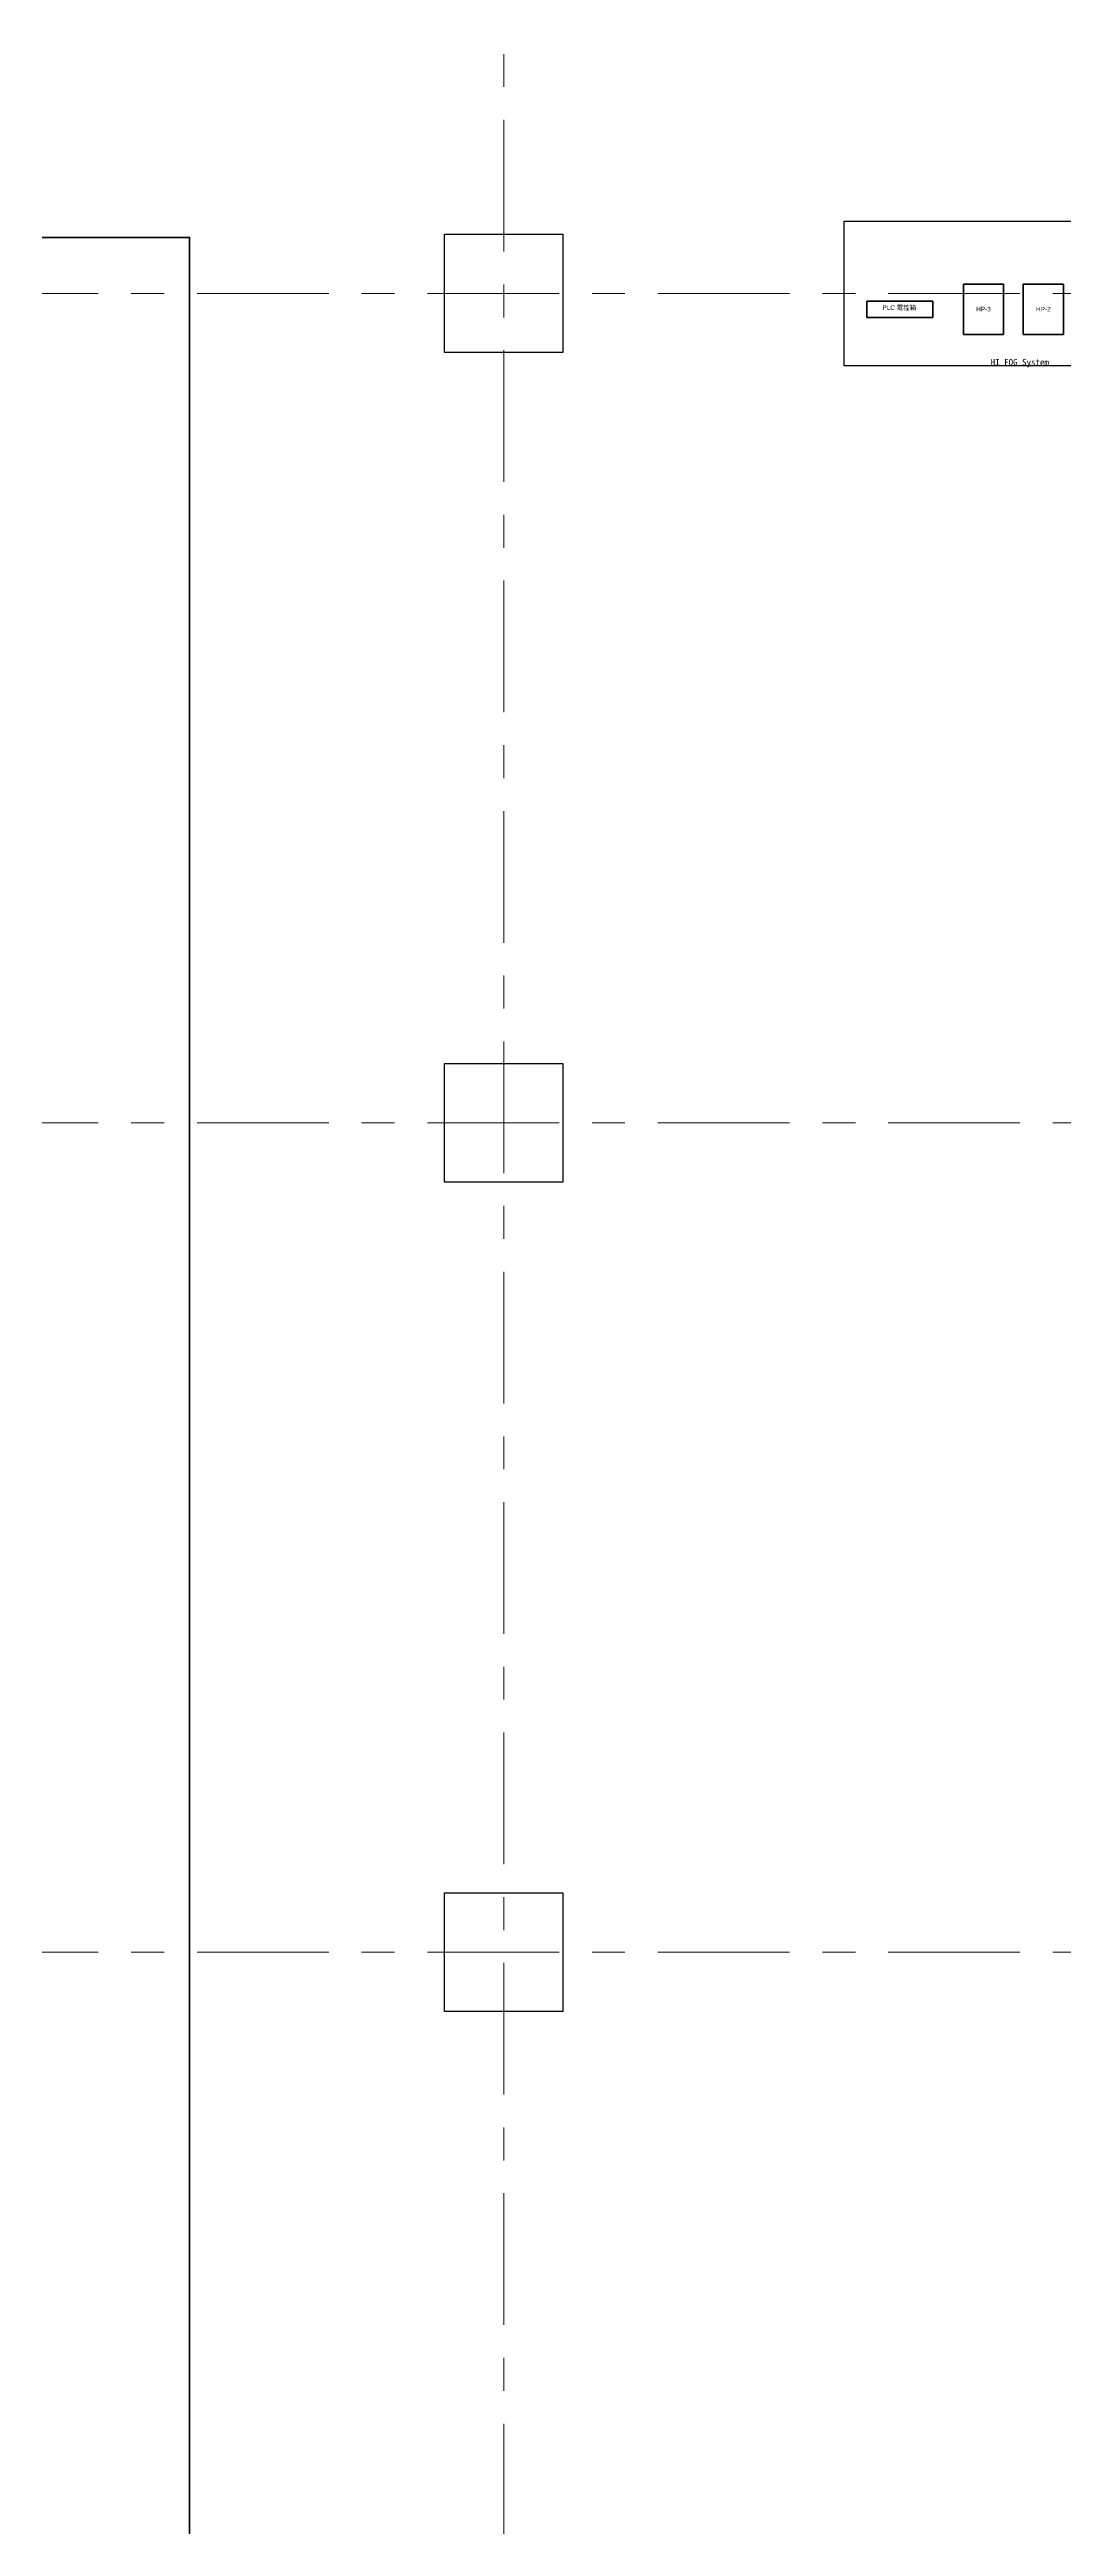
# Model space of a CAD drawing. Header units: millimetres. Extents: x 1188965 to 1321470, y -239044 to -56672.
# Drawn here: x 1278488 to 1293890, y -171779 to -134149 of the extents above; entities that cross this region are included whole.
import ezdxf
from ezdxf.lldxf.tags import DXFTag

# ---------------------------------------------------------------- set-up
doc = ezdxf.new("R2010")
doc.units = ezdxf.units.MM
doc.linetypes.add('IDA - Grid Line', pattern=[3500, 2000, -500, 500, -500])
doc.layers.get('0').update_dxf_attribs({"color": 2})
for name, color, linetype in [('000_CTCI_CR', 170, 'Continuous'), ('000_CTCI_CSA', 7, 'Continuous'), ('XREF-F10E1-20260204$0$00-MEP Layout', 8, 'Continuous')]:
    doc.layers.add(name, color=color, linetype=linetype)
doc.layers.add('A-_ANOTGRID_E', color=7, linetype='Continuous', lineweight=9)
tags = doc.linetypes.add('HIDDEN2', pattern=[4.7625, 3.175, -1.5875]).pattern_tags.tags
tags[6:7] = [DXFTag(74, 4), DXFTag(75, 0), DXFTag(340, '0'), DXFTag(46, 0.0), DXFTag(50, 0.0), DXFTag(44, 0.0), DXFTag(45, 0.0)]
tags[4:5] = [DXFTag(74, 4), DXFTag(75, 0), DXFTag(340, '0'), DXFTag(46, 0.0), DXFTag(50, 0.0), DXFTag(44, 0.0), DXFTag(45, 0.0)]

# ---------------------------------------------------------------- blocks, each defined once
blk = doc.blocks.new('CTCI_Building shape and Grid line')
at = {"color": 252}
for points in [[(1052723, -106350), (1054523, -106350), (1054523, -108150), (1052723, -108150)], [(1065323, -106350), (1067123, -106350), (1067123, -108150), (1065323, -108150)], [(1077923, -106350), (1079723, -106350), (1079723, -108150), (1077923, -108150)]]:
    blk.add_lwpolyline(points, close=True, dxfattribs=at)
at = {"layer": 'A-_ANOTGRID_E', "color": 252, "linetype": 'IDA - Grid Line'}
for p, q in [((1053623, -74909), (1053623, -162419)), ((1066223, -74909), (1066223, -162419)), ((1078823, -74909), (1078823, -162419)), ((1129987, -107250), (1030978, -107250))]:
    blk.add_line(p, q, dxfattribs=at)

msp = doc.modelspace()

# ---------------------------------------------------------------- linework, layer by layer
at = {"layer": '000_CTCI_CR', "color": 252, "linetype": 'HIDDEN2', "lineweight": 35}
for p, q in [((1292980.085, -137714.263), (1292370.085, -137714.263)), ((1292370.085, -137714.263), (1292370.085, -138476.263)), ((1292980.085, -137714.263), (1292980.085, -138476.263)), ((1293890.085, -137714.263), (1293280.085, -137714.263)), ((1293280.085, -137714.263), (1293280.085, -138476.263)), ((1293890.085, -137714.263), (1293890.085, -138476.263)), ((1291903.744, -137971.72), (1290903.491, -137971.72)), ((1290903.491, -137971.72), (1290903.491, -138221.72)), ((1291903.744, -138221.72), (1291903.744, -137971.72)), ((1290903.491, -138221.72), (1291903.744, -138221.72)), ((1292370.085, -138476.263), (1292980.085, -138476.263)), ((1293280.085, -138476.263), (1293890.085, -138476.263))]:
    msp.add_line(p, q, dxfattribs=at)
at = {"layer": '000_CTCI_CR', "color": 252}
msp.add_lwpolyline([(1297088.338, -138954.441), (1290558.338, -138954.441), (1290558.338, -136754.441), (1297088.338, -136754.441), (1297088.338, -138954.441), (1297088.338, -138954.441)], dxfattribs=at)
at = {"layer": 'XREF-F10E1-20260204$0$00-MEP Layout', "color": 252, "lineweight": 35}
msp.add_lwpolyline([(1246638.338, -137004.441), (1280614.455, -137004.441), (1280614.455, -192054.409), (1246638.338, -192054.409)], close=True, dxfattribs=at)

# ---------------------------------------------------------------- block references
at = {"layer": '000_CTCI_CSA', "color": 252, "rotation": 270}
msp.add_blockref('CTCI_Building shape and Grid line', (1392637.874, 915768.736), dxfattribs=at)

# ---------------------------------------------------------------- texts
at = {"layer": '000_CTCI_CR', "color": 252}
for s, insert, char_height, width, attachment_point in [('{\\fArial|b0||i0||c0|p34;\\C7;\\H70.;\\W1.;PLC 電控箱}', (1291140.019, -138112.712), 70, 560.76089, 7), ('{\\fArial|b0|i0|c0|p34;\\C7;HP-3}', (1292675.085, -138093.611), 70, 244.39133, 5), ('{\\fArial|b0||i0||c0|p34;\\C7;\\H70.;\\W1.;HP-2}', (1293585.085, -138093.611), 70, 244.39133, 5), ('{\\fDFKai-SB|b0|i0|c136|p34;\\C7;HI FOG System}', (1293227.333, -138913.903), 100, 1445.11637, 5)]:
    msp.add_mtext(s, dxfattribs=dict(at, insert=insert, char_height=char_height, width=width, attachment_point=attachment_point))

doc.saveas('drawing.dxf')
